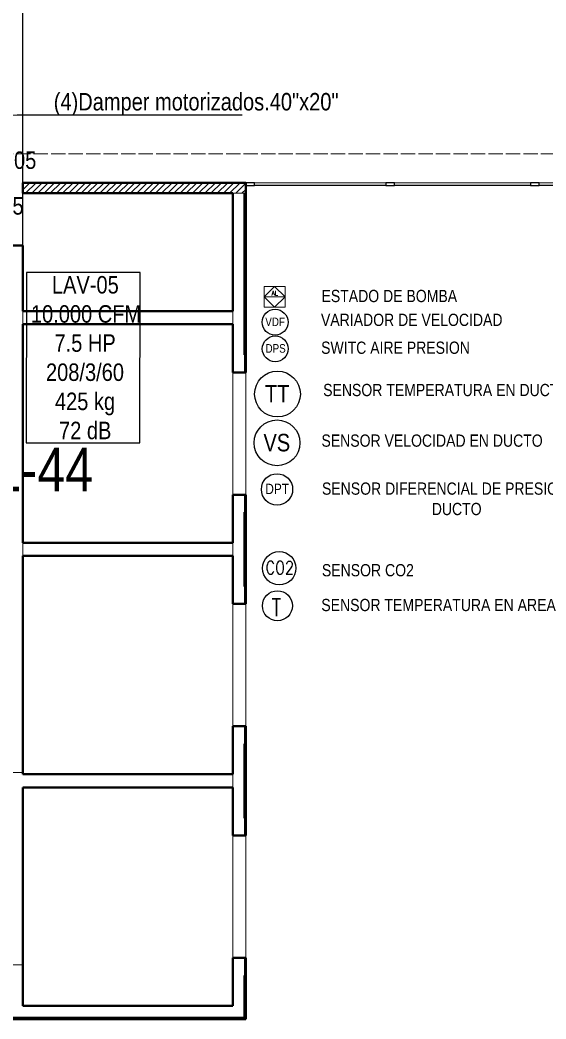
# Model space of a CAD drawing. Header units: inches. Extents: x -3 to 209, y -384 to 20.
# Drawn here: x 152.01 to 158.03, y -83.39 to -71.96 of the extents above; entities that cross this region are included whole.
import ezdxf
from ezdxf import colors
from ezdxf.entities.mleader import LeaderData, LeaderLine
from ezdxf.math import Vec2, Vec3

# ---------------------------------------------------------------- set-up
doc = ezdxf.new("R2010")
doc.units = ezdxf.units.IN
doc.header["$MEASUREMENT"] = 0
doc.linetypes.add('Grid Line', pattern=[0.022225, 0.0127, -0.003175, 0.003175, -0.003175])
doc.linetypes.add('Grid Line 1_2_', pattern=[0.022225, 0.0127, -0.003175, 0.003175, -0.003175])
for name, color, linetype, lineweight in [('1-controlAA', 4, 'Continuous', 5), ('A-GLAZ-CURT', 253, 'Continuous', 9), ('A-GLAZ-CWMG', 253, 'Continuous', 9), ('A-WALL-PATT', 253, 'Continuous', 50), ('DET-INST', 3, 'Continuous', 5), ('HVAC -Textos Rejillas', 2, 'Continuous', 9), ('HVAC -Textos Suministro', 7, 'Continuous', 9), ('S-COLS', 6, 'Continuous', 13), ('S-GRID', 253, 'Continuous', 9), ('TUBO HVAC', 1, 'Continuous', 30), ('TX-INST', 250, 'Continuous', 5)]:
    doc.layers.add(name, color=color, linetype=linetype, lineweight=lineweight)
for name, color, linetype in [('A-WALL', 253, 'Continuous'), ('HVAC TEXTO CVV', 2, 'Continuous'), ('Hvac Textos', 7, 'Continuous'), ('HVAC-Equipos', 3, 'Continuous')]:
    doc.layers.add(name, color=color, linetype=linetype)
doc.styles.add('Arial Narrow', font='ARIALN.TTF', dxfattribs={"height": 0.00295})
doc.styles.add('ROMANS', font='romans.shx', dxfattribs={"width": 0.8})
doc.styles.get("Standard").update_dxf_attribs({"font": 'arial.ttf'})

# ---------------------------------------------------------------- blocks, each defined once
blk = doc.blocks.new('Termostato 1')
at = {"linetype": 'ByBlock', "lineweight": -2}
blk.add_circle((725.333, -473.718), 0.172, dxfattribs=at)
at = {"linetype": 'ByBlock', "lineweight": -2, "insert": (725.414, -473.651, -2.384), "char_height": 0.2, "width": 2.87595, "attachment_point": 1, "rotation": 270, "style": 'ROMANS'}
blk.add_mtext('T', dxfattribs=at)
blk = doc.blocks.new('CO2')
at = {"linetype": 'ByBlock', "lineweight": -2}
blk.add_circle((-74869.314, 50750.37), 0.191, dxfattribs=at)
at = {"linetype": 'ByBlock', "lineweight": -2, "insert": (-74869.469, 50750.451, -2.384), "char_height": 0.15, "width": 2.87595, "attachment_point": 1, "rotation": 0, "style": 'ROMANS'}
blk.add_mtext('CO2', dxfattribs=at)

msp = doc.modelspace()

# ---------------------------------------------------------------- linework, layer by layer
at = {"layer": '1-controlAA', "flags": 128}
msp.add_lwpolyline([(155.042, -75.007), (154.803, -75.007), (154.803, -75.246), (155.042, -75.246)], close=True, dxfattribs=at)
msp.add_lwpolyline([(155.042, -75.007), (154.803, -75.007), (154.803, -75.246), (155.042, -75.246)], close=True, dxfattribs=at)
at = {"layer": 'A-GLAZ-CURT', "lineweight": 18}
for p, q in [((156.195, -73.824), (154.694, -73.824)), ((154.694, -73.824), (154.694, -73.849)), ((154.694, -73.849), (156.195, -73.849)), ((156.195, -73.849), (156.195, -73.824)), ((157.847, -73.824), (156.295, -73.824)), ((156.295, -73.824), (156.295, -73.849)), ((156.295, -73.849), (157.847, -73.849)), ((157.847, -73.849), (157.847, -73.824)), ((159.449, -73.824), (157.947, -73.824)), ((157.947, -73.824), (157.947, -73.849)), ((157.947, -73.849), (159.449, -73.849))]:
    msp.add_line(p, q, dxfattribs=at)
at = {"layer": 'A-GLAZ-CWMG', "lineweight": 25}
for p, q in [((154.694, -73.822), (154.594, -73.822)), ((154.594, -73.822), (154.594, -73.852)), ((154.694, -73.852), (154.694, -73.822)), ((154.594, -73.852), (154.694, -73.852))]:
    msp.add_line(p, q, dxfattribs=at)
at = {"layer": 'A-GLAZ-CWMG'}
for p, q in [((154.694, -73.822), (156.195, -73.822)), ((156.295, -73.822), (157.847, -73.822)), ((157.947, -73.822), (159.449, -73.822)), ((156.195, -73.852), (154.694, -73.852)), ((157.847, -73.852), (156.295, -73.852)), ((159.449, -73.852), (157.947, -73.852))]:
    msp.add_line(p, q, dxfattribs=at)
at = {"layer": 'A-GLAZ-CWMG', "lineweight": 25, "extrusion": (0, 0, -1)}
for p, q in [((156.295, -73.822), (156.195, -73.822)), ((156.195, -73.822), (156.195, -73.852)), ((156.295, -73.852), (156.295, -73.822)), ((157.947, -73.822), (157.847, -73.822)), ((157.847, -73.822), (157.847, -73.852)), ((157.947, -73.852), (157.947, -73.822)), ((156.195, -73.852), (156.295, -73.852)), ((157.847, -73.852), (157.947, -73.852))]:
    msp.add_line(p, q, dxfattribs=at)
at = {"layer": 'A-WALL', "lineweight": 50}
for p, q in [((154.594, -73.822), (152.044, -73.822)), ((152.044, -73.822), (152.044, -73.942)), ((154.594, -73.942), (154.594, -73.822)), ((152.044, -73.942), (154.444, -73.942)), ((154.444, -73.942), (154.444, -75.29)), ((154.579, -75.44), (154.579, -73.942)), ((154.579, -73.942), (154.579, -75.791)), ((154.594, -75.791), (154.594, -73.942)), ((152.044, -74.541), (151.909, -74.541)), ((152.044, -75.29), (152.044, -74.541)), ((154.444, -75.29), (152.044, -75.29)), ((152.044, -77.941), (152.044, -75.44)), ((152.044, -75.44), (154.444, -75.44)), ((154.444, -75.44), (154.444, -75.991)), ((154.579, -75.791), (154.579, -75.44)), ((154.594, -75.991), (154.594, -75.791)), ((154.444, -75.991), (154.579, -75.991)), ((154.579, -75.991), (154.594, -75.991)), ((154.444, -77.391), (154.444, -77.941)), ((154.579, -77.391), (154.444, -77.391)), ((154.594, -77.391), (154.579, -77.391)), ((154.594, -77.591), (154.594, -77.391)), ((154.579, -78.441), (154.579, -77.591)), ((154.579, -77.591), (154.579, -78.441)), ((154.594, -78.441), (154.594, -77.591)), ((154.444, -77.941), (152.044, -77.941)), ((152.044, -80.465), (152.044, -78.091)), ((152.044, -78.091), (154.444, -78.091)), ((154.444, -78.091), (154.444, -78.641)), ((154.594, -78.641), (154.594, -78.441)), ((154.444, -78.641), (154.579, -78.641)), ((154.579, -78.641), (154.594, -78.641)), ((154.444, -80.041), (154.444, -80.59)), ((154.579, -80.041), (154.444, -80.041)), ((154.594, -80.041), (154.579, -80.041)), ((154.594, -80.241), (154.594, -80.041)), ((154.579, -81.091), (154.579, -80.241)), ((154.579, -80.241), (154.579, -81.091)), ((154.594, -81.091), (154.594, -80.241)), ((152.044, -80.57), (152.044, -80.465)), ((152.044, -80.59), (152.044, -80.57)), ((154.444, -80.59), (152.044, -80.59)), ((152.044, -80.74), (154.444, -80.74)), ((152.044, -82.77), (152.044, -80.74)), ((154.444, -80.74), (154.444, -81.291)), ((154.594, -81.291), (154.594, -81.091)), ((154.444, -81.291), (154.579, -81.291)), ((154.579, -81.291), (154.594, -81.291)), ((154.444, -82.691), (154.444, -83.241)), ((154.579, -82.691), (154.444, -82.691)), ((154.594, -82.691), (154.579, -82.691)), ((154.594, -82.891), (154.594, -82.691)), ((152.044, -82.875), (152.044, -82.77)), ((152.044, -83.241), (152.044, -82.875)), ((154.579, -83.241), (154.579, -82.891)), ((154.579, -82.891), (154.579, -83.376)), ((154.594, -83.391), (154.594, -82.891)), ((154.444, -83.241), (152.044, -83.241)), ((154.579, -83.376), (154.579, -83.241)), ((151.894, -83.391), (154.579, -83.391)), ((151.909, -83.376), (152.044, -83.376)), ((154.579, -83.376), (151.909, -83.376)), ((152.044, -83.376), (154.579, -83.376)), ((154.579, -83.391), (154.594, -83.391))]:
    msp.add_line(p, q, dxfattribs=at)
at = {"layer": 'A-WALL', "lineweight": 18}
for p, q in [((154.579, -73.942), (154.444, -73.942)), ((154.594, -73.942), (154.579, -73.942)), ((152.044, -75.29), (152.044, -75.44)), ((154.444, -75.44), (154.444, -75.29)), ((154.579, -75.991), (154.579, -75.791)), ((154.579, -75.791), (154.594, -75.791)), ((154.594, -75.791), (154.579, -75.791)), ((154.579, -75.791), (154.579, -75.991)), ((154.579, -77.591), (154.579, -77.391)), ((154.579, -77.391), (154.579, -77.591)), ((154.594, -77.591), (154.579, -77.591)), ((154.579, -77.591), (154.594, -77.591)), ((152.044, -77.941), (152.044, -78.091)), ((154.444, -78.091), (154.444, -77.941)), ((154.579, -78.641), (154.579, -78.441)), ((154.579, -78.441), (154.594, -78.441)), ((154.594, -78.441), (154.579, -78.441)), ((154.579, -78.441), (154.579, -78.641)), ((154.579, -80.241), (154.579, -80.041)), ((154.579, -80.041), (154.579, -80.241)), ((154.594, -80.241), (154.579, -80.241)), ((154.579, -80.241), (154.594, -80.241)), ((152.044, -80.57), (151.894, -80.57)), ((154.444, -80.74), (154.444, -80.59)), ((154.579, -81.291), (154.579, -81.091)), ((154.579, -81.091), (154.594, -81.091)), ((154.579, -81.091), (154.579, -81.291)), ((154.594, -81.091), (154.579, -81.091)), ((154.579, -82.891), (154.579, -82.691)), ((154.579, -82.691), (154.579, -82.891)), ((151.894, -82.77), (152.044, -82.77)), ((154.594, -82.891), (154.579, -82.891)), ((154.579, -82.891), (154.594, -82.891))]:
    msp.add_line(p, q, dxfattribs=at)
at = {"layer": 'A-WALL', "lineweight": 9}
for p, q in [((154.444, -77.391), (154.444, -75.991)), ((154.594, -75.991), (154.594, -77.391)), ((154.444, -80.041), (154.444, -78.641)), ((154.594, -78.641), (154.594, -80.041)), ((154.444, -82.691), (154.444, -81.291)), ((154.594, -81.291), (154.594, -82.691))]:
    msp.add_line(p, q, dxfattribs=at)
at = {"layer": 'A-WALL-PATT', "linetype": 'Continuous', "lineweight": 9}
for p, q in [((152.044, -73.83), (152.053, -73.822)), ((152.044, -73.901), (152.123, -73.822)), ((152.074, -73.942), (152.194, -73.822)), ((152.145, -73.942), (152.265, -73.822)), ((152.215, -73.942), (152.335, -73.822)), ((152.286, -73.942), (152.406, -73.822)), ((152.357, -73.942), (152.477, -73.822)), ((152.428, -73.942), (152.548, -73.822)), ((152.498, -73.942), (152.618, -73.822)), ((152.569, -73.942), (152.689, -73.822)), ((152.64, -73.942), (152.76, -73.822)), ((152.71, -73.942), (152.83, -73.822)), ((152.781, -73.942), (152.901, -73.822)), ((152.852, -73.942), (152.972, -73.822)), ((152.923, -73.942), (153.043, -73.822)), ((152.993, -73.942), (153.113, -73.822)), ((153.064, -73.942), (153.184, -73.822)), ((153.135, -73.942), (153.255, -73.822)), ((153.205, -73.942), (153.325, -73.822)), ((153.276, -73.942), (153.396, -73.822)), ((153.347, -73.942), (153.467, -73.822)), ((153.418, -73.942), (153.538, -73.822)), ((153.488, -73.942), (153.608, -73.822)), ((153.559, -73.942), (153.679, -73.822)), ((153.63, -73.942), (153.75, -73.822)), ((153.7, -73.942), (153.82, -73.822)), ((153.771, -73.942), (153.891, -73.822)), ((153.842, -73.942), (153.962, -73.822)), ((153.913, -73.942), (154.033, -73.822)), ((153.983, -73.942), (154.103, -73.822)), ((154.054, -73.942), (154.174, -73.822)), ((154.125, -73.942), (154.245, -73.822)), ((154.195, -73.942), (154.315, -73.822)), ((154.266, -73.942), (154.386, -73.822)), ((154.337, -73.942), (154.457, -73.822)), ((154.408, -73.942), (154.528, -73.822)), ((154.478, -73.942), (154.594, -73.826)), ((154.549, -73.942), (154.594, -73.897)), ((154.579, -73.982), (154.594, -73.967)), ((154.579, -74.053), (154.594, -74.038)), ((154.579, -74.124), (154.594, -74.109)), ((154.579, -74.195), (154.594, -74.18)), ((154.579, -74.265), (154.594, -74.25)), ((154.579, -74.336), (154.594, -74.321)), ((154.579, -74.407), (154.594, -74.392)), ((154.579, -74.477), (154.594, -74.462)), ((154.579, -74.548), (154.594, -74.533)), ((154.579, -74.619), (154.594, -74.604)), ((154.579, -74.689), (154.594, -74.674)), ((154.579, -74.76), (154.594, -74.745)), ((154.579, -74.831), (154.594, -74.816)), ((154.579, -74.902), (154.594, -74.887)), ((154.579, -74.972), (154.594, -74.957)), ((154.579, -75.043), (154.594, -75.028)), ((154.579, -75.114), (154.594, -75.099)), ((154.579, -75.184), (154.594, -75.169)), ((154.579, -75.255), (154.594, -75.24)), ((154.579, -75.326), (154.594, -75.311)), ((154.579, -75.397), (154.594, -75.382)), ((154.579, -75.467), (154.594, -75.452)), ((154.579, -75.538), (154.594, -75.523)), ((154.579, -75.609), (154.594, -75.594)), ((154.579, -75.679), (154.594, -75.664)), ((154.579, -75.75), (154.594, -75.735)), ((154.579, -75.821), (154.594, -75.806)), ((154.579, -75.892), (154.594, -75.877)), ((154.579, -75.962), (154.594, -75.947)), ((154.579, -77.447), (154.594, -77.432)), ((154.579, -77.518), (154.594, -77.503)), ((154.579, -77.589), (154.594, -77.574)), ((154.579, -77.659), (154.594, -77.644)), ((154.579, -77.73), (154.594, -77.715)), ((154.579, -77.801), (154.594, -77.786)), ((154.579, -77.871), (154.594, -77.856)), ((154.579, -77.942), (154.594, -77.927)), ((154.579, -78.013), (154.594, -77.998)), ((154.579, -78.084), (154.594, -78.069)), ((154.579, -78.154), (154.594, -78.139)), ((154.579, -78.225), (154.594, -78.21)), ((154.579, -78.296), (154.594, -78.281)), ((154.579, -78.366), (154.594, -78.351)), ((154.579, -78.437), (154.594, -78.422)), ((154.579, -78.508), (154.594, -78.493)), ((154.579, -78.579), (154.594, -78.564)), ((154.587, -78.641), (154.594, -78.634)), ((154.579, -80.064), (154.594, -80.049)), ((154.579, -80.134), (154.594, -80.119)), ((154.579, -80.205), (154.594, -80.19)), ((154.579, -80.276), (154.594, -80.261)), ((154.579, -80.346), (154.594, -80.331)), ((154.579, -80.417), (154.594, -80.402)), ((154.579, -80.488), (154.594, -80.473)), ((154.579, -80.558), (154.594, -80.543)), ((154.579, -80.629), (154.594, -80.614)), ((154.579, -80.7), (154.594, -80.685)), ((154.579, -80.771), (154.594, -80.756)), ((154.579, -80.841), (154.594, -80.826)), ((154.579, -80.912), (154.594, -80.897)), ((154.579, -80.983), (154.594, -80.968)), ((154.579, -81.053), (154.594, -81.038)), ((154.579, -81.124), (154.594, -81.109)), ((154.579, -81.195), (154.594, -81.18)), ((154.579, -81.266), (154.594, -81.251)), ((154.579, -82.751), (154.594, -82.736)), ((154.579, -82.821), (154.594, -82.806)), ((154.58, -82.891), (154.594, -82.877)), ((154.579, -82.892), (154.58, -82.891)), ((154.579, -82.963), (154.594, -82.948)), ((154.579, -83.033), (154.594, -83.018)), ((154.579, -83.104), (154.594, -83.089)), ((154.579, -83.175), (154.594, -83.16)), ((154.579, -83.245), (154.594, -83.23)), ((154.579, -83.316), (154.594, -83.301)), ((152.029, -83.391), (152.044, -83.376)), ((152.1, -83.391), (152.115, -83.376)), ((152.171, -83.391), (152.186, -83.376)), ((152.242, -83.391), (152.257, -83.376)), ((152.312, -83.391), (152.327, -83.376)), ((152.383, -83.391), (152.398, -83.376)), ((152.454, -83.391), (152.469, -83.376)), ((152.524, -83.391), (152.539, -83.376)), ((152.595, -83.391), (152.61, -83.376)), ((152.666, -83.391), (152.681, -83.376)), ((152.737, -83.391), (152.752, -83.376)), ((152.807, -83.391), (152.822, -83.376)), ((152.878, -83.391), (152.893, -83.376)), ((152.949, -83.391), (152.964, -83.376)), ((153.019, -83.391), (153.034, -83.376)), ((153.09, -83.391), (153.105, -83.376)), ((153.161, -83.391), (153.176, -83.376)), ((153.232, -83.391), (153.247, -83.376)), ((153.302, -83.391), (153.317, -83.376)), ((153.373, -83.391), (153.388, -83.376)), ((153.444, -83.391), (153.459, -83.376)), ((153.514, -83.391), (153.529, -83.376)), ((153.585, -83.391), (153.6, -83.376)), ((153.656, -83.391), (153.671, -83.376)), ((153.727, -83.391), (153.742, -83.376)), ((153.797, -83.391), (153.812, -83.376)), ((153.868, -83.391), (153.883, -83.376)), ((153.939, -83.391), (153.954, -83.376)), ((154.009, -83.391), (154.024, -83.376)), ((154.08, -83.391), (154.095, -83.376)), ((154.151, -83.391), (154.166, -83.376)), ((154.222, -83.391), (154.237, -83.376)), ((154.292, -83.391), (154.307, -83.376)), ((154.363, -83.391), (154.378, -83.376)), ((154.434, -83.391), (154.449, -83.376)), ((154.504, -83.391), (154.519, -83.376)), ((154.575, -83.391), (154.579, -83.387)), ((154.579, -83.387), (154.594, -83.372))]:
    msp.add_line(p, q, dxfattribs=at)
at = {"layer": 'DET-INST'}
msp.add_line((154.803, -75.127), (155.042, -75.127), dxfattribs=at)
at = {"layer": 'DET-INST', "flags": 128}
msp.add_lwpolyline([(154.922, -75.007), (154.803, -75.127), (154.922, -75.246), (155.042, -75.127)], close=True, dxfattribs=at)
msp.add_lwpolyline([(154.922, -75.007), (154.803, -75.127), (154.922, -75.246), (155.042, -75.127)], close=True, dxfattribs=at)
at = {"layer": 'HVAC TEXTO CVV'}
msp.add_lwpolyline([(152.083, -76.796), (153.383, -76.796), (153.385, -74.848), (152.085, -74.848)], close=True, dxfattribs=at)
at = {"layer": 'S-COLS', "lineweight": 25}
for p, q in [((152.045, -74.541), (152.045, -71.541)), ((151.345, -74.541), (152.045, -74.541))]:
    msp.add_line(p, q, dxfattribs=at)
at = {"layer": 'S-GRID', "linetype": 'Grid Line'}
for p, q in [((117.624, -73.491), (202.77, -73.491)), ((123.567, -73.491), (190.878, -73.491))]:
    msp.add_line(p, q, dxfattribs=at)
at = {"layer": 'S-GRID', "linetype": 'Grid Line 1_2_'}
msp.add_line((118.631, -73.491), (201.813, -73.491), dxfattribs=at)
msp.add_line((118.631, -73.491), (201.813, -73.491), dxfattribs=at)
at = {"layer": 'TUBO HVAC'}
for centre, radius in [((154.928, -75.417), 0.148), ((154.93, -75.722), 0.148), ((154.955, -76.239), 0.262), ((154.95, -76.798), 0.262), ((154.95, -77.33), 0.179)]:
    msp.add_circle(centre, radius, dxfattribs=at)

# ---------------------------------------------------------------- block references
at = {"layer": 'HVAC-Equipos'}
msp.add_blockref('CO2', (75024.289, -50828.602), dxfattribs=at)
at = {"layer": 'HVAC-Equipos', "rotation": 90.00000000172517}
msp.add_blockref('Termostato 1', (-318.763, -803.995), dxfattribs=at)

# ---------------------------------------------------------------- texts
at = {"layer": 'HVAC -Textos Rejillas', "char_height": 0.2, "width": 1.6348, "attachment_point": 1, "style": 'Arial Narrow'}
for s, insert in [('TAE-05', (151.421, -73.463)), ('TC-05', (151.416, -73.986))]:
    msp.add_mtext(s, dxfattribs=dict(at, insert=insert))
at = {"layer": 'HVAC -Textos Suministro', "insert": (150.524, -76.854), "char_height": 0.5, "width": 3.107, "attachment_point": 1, "style": 'Arial Narrow'}
msp.add_mtext('CTRL-44', dxfattribs=at)
at = {"layer": 'HVAC TEXTO CVV', "insert": (151.928, -74.889), "char_height": 0.2, "width": 1.6348, "attachment_point": 1, "style": 'Arial Narrow'}
msp.add_mtext('\\pi0.4483;LAV-05\\P\\pi0.20792;10.000 CFM\\P\\pi0.4775;7.5 HP\\P\\pi0.38029;208/3/60\\P\\pi0.48261;425 kg\\P\\pi0.52927;72 dB', dxfattribs=at)
at = {"layer": 'HVAC TEXTO CVV', "color": 1, "attachment_point": 1, "style": 'Arial Narrow'}
for s, insert, char_height, width in [('\\pi0.38488;ESTADO DE BOMBA', (155.074, -75.047), 0.14, 2.30804), ('\\pi0.12073;VARIADOR DE VELOCIDAD', (155.332, -75.32), 0.14, 2.30804), ('\\pi0.29103;VDF', (154.525, -75.364), 0.098, 0.80105), ('\\pi0.29227;DPS', (154.526, -75.668), 0.098, 0.80105), ('\\pi0.3134;SWITC AIRE PRESION', (155.141, -75.639), 0.14, 2.30804), ('\\pi0.68241;TT', (154.13, -76.135), 0.2, 1.6348), ('\\pi0.31476;SENSOR TEMPERATURA EN DUCTO', (155.163, -76.123), 0.14, 3.43067), ('\\pi0.67109;VS', (154.124, -76.695), 0.2, 1.6348), ('\\pi0.4572;SENSOR VELOCIDAD EN DUCTO', (155.001, -76.702), 0.14, 3.43067), ('\\pi0.35518;DPT', (154.461, -77.265), 0.11858, 0.96928), ('\\pi0.18417;SENSOR DIFERENCIAL DE PRESION EN \\P\\pi1.4398;DUCTO', (155.28, -77.251), 0.14, 3.43067), ('\\pi1.1975;SENSOR CO2', (154.266, -78.185), 0.14, 3.43067), ('\\pi0.37784;SENSOR TEMPERATURA EN AREA', (155.079, -78.583), 0.14, 3.43067)]:
    msp.add_mtext(s, dxfattribs=dict(at, insert=insert, char_height=char_height, width=width))
at = {"layer": 'Hvac Textos', "insert": (152.397, -72.794), "char_height": 0.2, "width": 3.40757, "attachment_point": 1, "style": 'Arial Narrow'}
msp.add_mtext('(4)Damper motorizados.40"x20"', dxfattribs=at)
at = {"layer": 'TX-INST', "color": 7, "insert": (154.925, -75.057), "char_height": 0.056, "width": 0.13388, "attachment_point": 2, "line_spacing_factor": 0.964689, "style": 'ROMANS'}
msp.add_mtext('AL', dxfattribs=at)

# ---------------------------------------------------------------- leaders
at = {"layer": 'HVAC -Textos Rejillas'}
ml = msp.add_multileader_mtext('Standard', dxfattribs=at)
ml.set_content('', color=256)
ml.set_leader_properties()
ml.build(insert=Vec2(0, 0))
ml.multileader.update_dxf_attribs({"dogleg_length": 0.36, "arrow_head_size": 0.113})
ctx = ml.context
ctx.base_point, ctx.char_height, ctx.arrow_head_size, ctx.landing_gap_size, ctx.plane_origin, ctx.plane_x_axis, ctx.plane_y_axis = Vec3(153.559, -70.408), 0.113, 0.113, 0.0564, Vec3(156.581, -70.463), Vec3(-1, 0), Vec3(0, -1)
ctx.text_align_type = 2
notes = []
notes.append((ctx, [(1, (1, 1, 0), (151.778, -70.408), (1, 0), 1.668, [(0, [(150.648, -72.074)], 0, [])])]))
ctx.mtext.insert, ctx.mtext.text_direction, ctx.mtext.rotation, ctx.mtext.alignment, ctx.mtext.flow_direction = Vec3(153.503, -70.464), Vec3(-1, 0), 3.141593, 3, 5
at = {"layer": 'Hvac Textos'}
ml = msp.add_multileader_mtext('Standard', dxfattribs=at)
ml.set_content('', color=256)
ml.set_leader_properties()
ml.build(insert=Vec2(0, 0))
ml.multileader.update_dxf_attribs({"dogleg_length": 0.36, "arrow_head_size": 0.113})
ctx = ml.context
ctx.base_point, ctx.char_height, ctx.arrow_head_size, ctx.landing_gap_size, ctx.plane_origin, ctx.plane_x_axis, ctx.plane_y_axis = Vec3(154.666, -73.044), 0.113, 0.113, 0.0564, Vec3(156.796, -72.558), Vec3(-1, 0), Vec3(0, -1)
ctx.text_align_type = 2
notes.append((ctx, [(1, (1, 1, 0), (151.979, -73.044), (1, 0), 2.574, [(0, [(151.322, -73.051)], 0, [])])]))
ctx.mtext.insert, ctx.mtext.text_direction, ctx.mtext.rotation, ctx.mtext.alignment, ctx.mtext.flow_direction = Vec3(154.609, -73.101), Vec3(-1, 0), 3.141593, 3, 5
for ctx, leaders in notes:
    for number, flags, end, landing, length, lines in leaders:
        leader = LeaderData()
        leader.index, (leader.has_last_leader_line, leader.has_dogleg_vector, leader.attachment_direction) = number, flags
        leader.last_leader_point, leader.dogleg_vector, leader.dogleg_length = Vec3(end), Vec3(landing), length
        for number, points, colour, breaks in lines:
            line = LeaderLine()
            line.index, line.vertices, line.color, line.breaks = number, Vec3.list(points), colors.encode_raw_color(colour), breaks
            leader.lines.append(line)
        ctx.leaders.append(leader)

doc.saveas('drawing.dxf')
